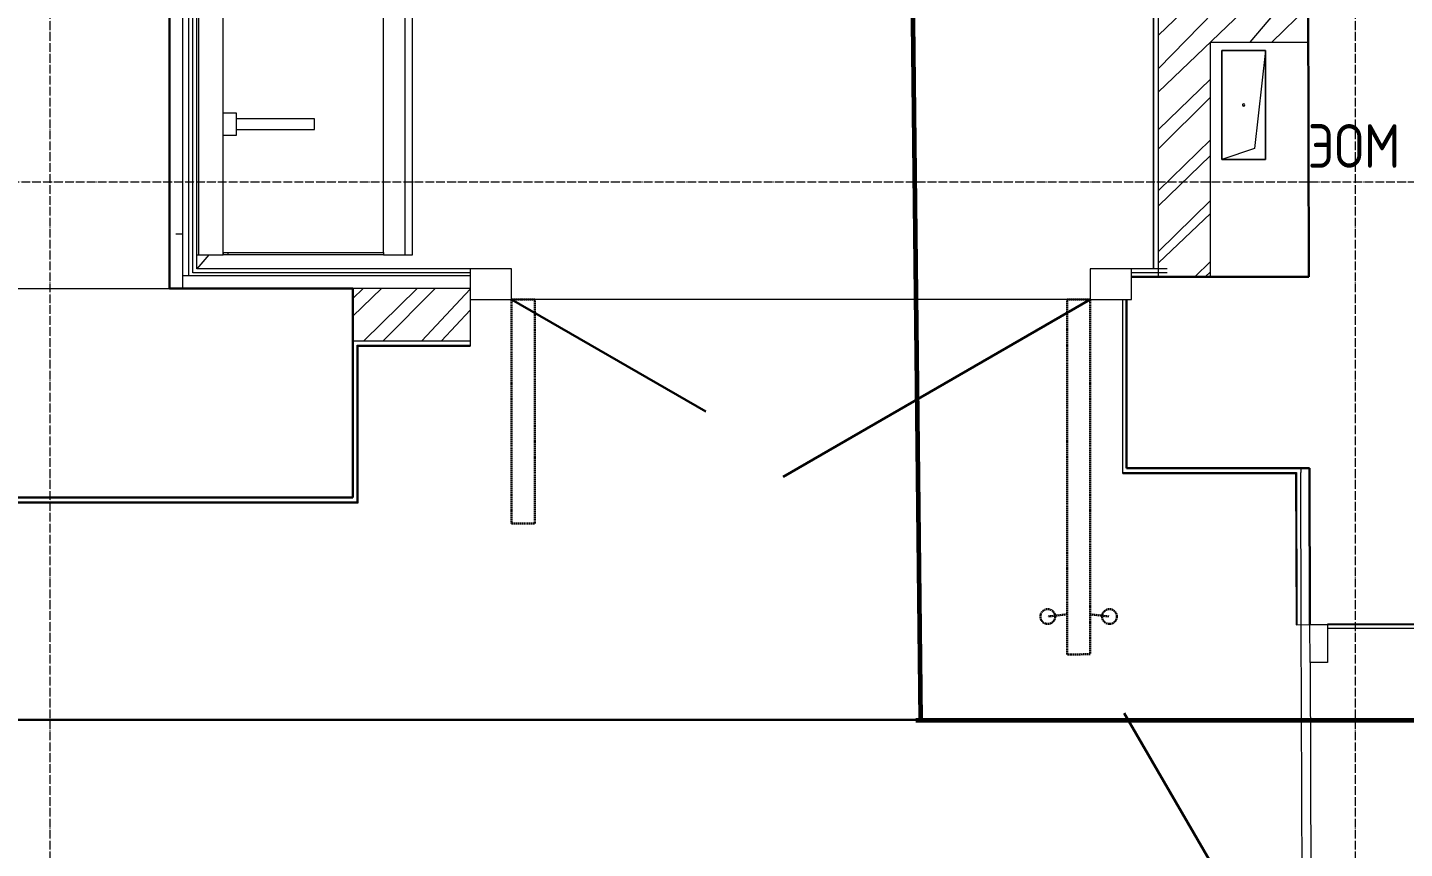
# Model space of a CAD drawing. Header units: millimetres. Extents: x -32 to 417638015, y -35 to 175284279.
# Drawn here: x 416310552 to 416313718, y 175243113 to 175244999 of the extents above; entities that cross this region are included whole.
import ezdxf

# ---------------------------------------------------------------- set-up
doc = ezdxf.new("R2010")
doc.units = ezdxf.units.MM
doc.linetypes.add('ADSK_Линия сетки', pattern=[25, 20, -2.5, 0, -2.5])
doc.linetypes.add('ADSK_Штриховая_ш3 п1_5', pattern=[4.5, 3, -1.5])
for name, color, linetype, lineweight in [('_ЭМ_гофра', 5, 'Continuous', 60), ('Аннотация', 7, 'Continuous', 18), ('Двери', 7, 'Continuous', 9), ('Обобщенные модели', 7, 'Continuous', 18), ('Оси', 253, 'Continuous', 9), ('Перекрытие', 7, 'Continuous', 18), ('Сантехника', 7, 'Continuous', 18), ('Стены внутренние', 7, 'Continuous', 18), ('Стены несущие', 7, 'Continuous', 30), ('Стены отделка', 7, 'Continuous', 30), ('Стены штриховка', 7, 'Continuous', 9), ('ШТРИХОВКА', 252, 'Continuous', 15), ('ЭМ_Лоток 1_2', 162, 'Continuous', 30)]:
    doc.layers.add(name, color=color, linetype=linetype, lineweight=lineweight)
doc.layers.add('Линии', color=7, linetype='Continuous', lineweight=9, true_color=0x00a600)
doc.styles.add('GOST Common_5', font='GOST_Common.ttf', dxfattribs={"width": 0.9, "height": 200})
doc.linetypes.add('Cable in the tray', pattern='A,5,[130,ltypeshp.shx,S=1,R=0,X=0,Y=0],1.5,[130,ltypeshp.shx,S=1.5,R=90,X=0,Y=-1],1,[130,ltypeshp.shx,S=1,R=0,X=0.5,Y=0],5', length=12.5)
pattern_1 = [(45, (-31496.66335460375, 188.9018102923583), (-67.35192090801866, 67.35192090801866), []), (45, (-31451.76205460375, 188.9018102923583), (-67.35192090801866, 67.35192090801866), [])]

# ---------------------------------------------------------------- blocks, each defined once
blk = doc.blocks.new('1 этаж')
at = {"layer": 'Стены внутренние', "lineweight": 9}
h = blk.add_hatch(dxfattribs=at)
h.set_pattern_fill('FP_12', color=8, style=0, pattern_type=2)
h.set_pattern_definition([(0, (557.2005734382547, 188.9018102923583), (406.4, 101.6), [33.528, -271.272, 33.528, -271.272, -1625.6]), (0, (557.2005734382547, 188.9018102923583), (406.4, 101.6), [-609.6, 33.528, -576.072, 33.528, -271.272, -711.2]), (0, (557.2005734382547, 188.9018102923583), (406.4, 101.6), [-1524, 33.528, -169.672, 33.528, -474.472]), (120, (709.6005734382488, 239.7018102923575), (-291.1881810244989, 301.1527240979959), [33.52799999999996, -271.2719999999997, 33.52799999999996, -271.2719999999997, -1625.599999999999]), (120, (709.6005734382488, 239.7018102923575), (-291.1881810244989, 301.1527240979959), [-609.5999999999995, 33.52799999999996, -576.0719999999994, 33.52799999999996, -271.2719999999997, -711.1999999999995]), (120, (709.6005734382488, 239.7018102923575), (-291.1881810244989, 301.1527240979959), [-1523.999999999999, 33.52799999999996, -169.6719999999999, 33.52799999999996, -474.4719999999997]), (240, (760.4005734382372, 442.9018102923583), (-115.2118189755009, -402.7527240979958), [33.528, -271.272, 33.528, -271.272, -1625.6]), (240, (760.4005734382372, 442.9018102923583), (-115.2118189755009, -402.7527240979958), [-609.6, 33.528, -576.072, 33.528, -271.272, -711.2]), (240, (760.4005734382372, 442.9018102923583), (-115.2118189755009, -402.7527240979958), [-1524, 33.528, -169.672, 33.528, -474.472])])
h.paths.add_polyline_path([(46725.38937983781, 13028.57325386916), (46725.38937983781, 16678.82326462789), (46710.38937983781, 16678.82326462789), (46710.38937983781, 13028.57325386916)])
at = {"layer": 'Стены штриховка'}
h = blk.add_hatch(dxfattribs=at)
h.set_pattern_fill('ANSI32', color=8, scale=10)
h.set_pattern_definition(pattern_1)
h.paths.add_polyline_path([(48953.73144964821, 12915.82326462784), (49073.73144964814, 12915.82326462784), (49073.73144964817, 13454.85020851368), (49298.18084262781, 13454.85020851368), (49297.81532180429, 13574.85020851367), (48953.73144964821, 13574.85020851368)])
h = blk.add_hatch(dxfattribs=at)
h.set_pattern_fill('ANSI32', color=8, scale=10)
h.set_pattern_definition(pattern_1)
h.paths.add_polyline_path([(47102.20057343828, 12888.57325386915), (47102.20057343828, 12768.57325386914), (47372.20057343823, 12768.57325386914), (47372.20057343825, 12888.57325386915)])
at = {"layer": 'Двери', "color": 8}
for p, q in [((47467.20057343826, 12933.57325386914), (47372.20057343826, 12933.57325386914)), ((47372.20057343826, 12933.57325386914), (47372.20057343826, 12863.57325386914)), ((47467.20057343826, 12863.57325386914), (47467.20057343826, 12933.57325386914)), ((48892.20057343826, 12933.57325386914), (48797.20057343826, 12933.57325386914)), ((48797.20057343826, 12933.57325386914), (48797.20057343826, 12863.57325386914)), ((48892.20057343826, 12863.57325386914), (48892.20057343826, 12933.57325386914)), ((47372.20057343826, 12863.57325386914), (47467.20057343826, 12863.57325386914)), ((48797.20057343826, 12863.57325386914), (48892.20057343826, 12863.57325386914)), ((49302.25754747266, 12116.47343241221), (49342.25736191079, 12116.59527212149)), ((49302.52254884035, 12029.47383600927), (49302.25754747266, 12116.47343241221)), ((49342.25736191079, 12116.59527212149), (49342.52236327848, 12029.59567571855)), ((49342.52236327848, 12029.59567571855), (49302.52254884035, 12029.47383600927))]:
    blk.add_line(p, q, dxfattribs=at)
at = {"layer": 'Двери', "color": 8, "lineweight": 30}
for p, q in [((47467.20057343826, 12863.57325386914), (47913.20365638725, 12606.07325386914)), ((48797.20057343826, 12863.57325386914), (48091.38986935394, 12456.07325386914)), ((49305.12991861904, 11173.47780703317), (48874.87385566559, 11913.48842877572))]:
    blk.add_line(p, q, dxfattribs=at)
at = {"layer": 'Линии', "color": 8, "linetype": 'ADSK_Штриховая_ш3 п1_5', "lineweight": 30}
for p, q in [((48744.20057343825, 12047.84742650501), (48744.20057343825, 12863.57325386916)), ((48744.20057343825, 12863.57325386916), (48797.20057343825, 12863.57325386916)), ((48797.20057343825, 12863.57325386916), (48797.20057343825, 12048.57325386916)), ((48744.20057343825, 12140.2791749458), (48699.49602659422, 12135.13102076487)), ((48796.69905410978, 12140.27917494582), (48841.40360095381, 12135.13102076489)), ((48797.20057343825, 12048.57325386916), (48744.20057343825, 12047.84742650501))]:
    blk.add_line(p, q, dxfattribs=at)
blk.add_lwpolyline([(47520.20057343828, 12348.57325386915), (47520.20057343828, 12863.57325386915), (47467.20057343825, 12863.57325386915), (47467.20057343825, 12348.57325386915)], close=True, dxfattribs=at)
for centre in [(48699.49602659425, 12135.13102076489), (48841.40360095378, 12135.13102076487)]:
    blk.add_circle(centre, 16.99999999999378, dxfattribs=at)
at = {"layer": 'Обобщенные модели', "color": 8}
for p, q in [((49099.68553989439, 13185.34080422831), (49099.68553989439, 13435.34080422831)), ((49099.68553989439, 13435.34080422831), (49199.68553989439, 13435.34080422831)), ((49199.68553989439, 13435.34080422831), (49099.68553989439, 13435.34080422831)), ((49099.68553989439, 13435.34080422831), (49099.68553989439, 13185.34080422831)), ((49199.68553989439, 13435.34080422831), (49174.6855398944, 13210.34080422831)), ((49199.68553989439, 13435.34080422831), (49199.68553989439, 13185.34080422831)), ((49199.68553989439, 13185.34080422831), (49199.68553989439, 13435.34080422831)), ((49174.6855398944, 13210.34080422831), (49099.68553989439, 13185.34080422831)), ((49199.68553989439, 13185.34080422831), (49099.68553989439, 13185.34080422831)), ((49099.68553989439, 13185.34080422831), (49199.68553989439, 13185.34080422831))]:
    blk.add_line(p, q, dxfattribs=at)
for radius, start, end in [(2.500000000000002, 0, 180), (2.499999999999998, 120.0000000000103, 180), (2.500000000000002, 180, 0), (2.499999999999999, 239.9999999999897, 345.0000000000325), (2.500000000000002, 14.99999999996748, 90)]:
    blk.add_arc((49149.68553989439, 13310.34080422831), radius, start, end, dxfattribs=at)
at = {"layer": 'Оси', "color": 8, "linetype": 'ADSK_Линия сетки'}
for p, q in [((46406.76592647669, -4162.595295516364), (46406.76592647677, 44411.90026894389)), ((49406.76592647671, -4162.595295516368), (49406.76592647678, 44411.90026894388)), ((-9557.527964694405, 13133.90181029196), (56672.20057343819, 13133.90181029175))]:
    blk.add_line(p, q, dxfattribs=at)
at = {"layer": 'Перекрытие', "color": 8}
for p, q in [((46770.81934438541, 12966.07325924853), (46743.38937983772, 12933.57325386913)), ((48797.20057343825, 12863.57325386914), (47467.20057343825, 12863.57325386916)), ((48872.20057343825, 12463.8232646278), (48872.20057343825, 12863.57325386914)), ((49285.39510536275, 11086.41735184428), (49282.25773275466, 12116.41260448785)), ((49748.73584013435, 12107.87425238487), (49342.28392619675, 12107.87425238487)), ((49302.52254883939, 12029.47383600926), (49305.12991861807, 11173.47780703318))]:
    blk.add_line(p, q, dxfattribs=at)
at = {"layer": 'Сантехника', "color": 8}
for p, q in [((46743.3893798377, 12966.07325924853), (46743.38937983774, 16566.07325924853)), ((46748.38937983771, 12966.07325924853), (46748.38937983774, 16566.07325924853)), ((46804.39059368757, 12971.07325924853), (46804.3905936876, 16561.07325924854)), ((47172.43113696636, 12971.07325924852), (47172.43113696639, 16561.07325924852)), ((47222.43113696636, 12966.07325924852), (47222.43113696639, 16566.07325924852)), ((47239.38937983771, 12966.07325924852), (47239.38937983774, 16566.07325924852)), ((46834.38937983777, 13291.07325924855), (46804.38937983777, 13291.07325924855)), ((46834.38937983771, 13241.07325924854), (46834.38937983771, 13291.07325924854)), ((47014.38937983776, 13278.57325924854), (46834.38937983777, 13278.57325924854)), ((47014.38937983771, 13253.57325924853), (47014.38937983771, 13278.57325924853)), ((46804.38937983777, 13241.07325924855), (46834.38937983777, 13241.07325924855)), ((46834.38937983777, 13253.57325924856), (47014.38937983776, 13253.57325924855)), ((46743.38937983771, 12966.07325924853), (46748.38937983771, 12966.07325924853)), ((46748.38937983771, 12966.07325924853), (46803.07949036745, 12966.07325924853)), ((46803.07949036745, 12966.07325924853), (46804.39059368751, 12966.07325924853)), ((46804.38937983771, 12971.07325924853), (46805.78840452664, 12971.07325924853)), ((46804.38937983771, 12971.07325924853), (46815.33614263552, 12971.07325924853)), ((46804.38937983771, 12971.07325924853), (46804.38937983771, 12966.07325924853)), ((46815.33614263552, 12966.07325924853), (46804.38937983771, 12966.07325924853)), ((46804.39059368757, 12966.07325924854), (46804.39059368757, 12971.07325924853)), ((46815.33614263552, 12971.07325924853), (47172.43113696636, 12971.07325924852)), ((46815.33614263552, 12966.07325924853), (46815.33614263552, 12971.07325924853)), ((47172.43113696636, 12966.07325924852), (46815.33614263552, 12966.07325924853)), ((47172.43113696636, 12971.07325924852), (47172.43113696636, 12966.07325924852)), ((47172.43113696636, 12966.07325924852), (47222.43113696636, 12966.07325924852)), ((47222.43113696636, 12966.07325924852), (47239.38937983771, 12966.07325924852))]:
    blk.add_line(p, q, dxfattribs=at)
at = {"layer": 'Стены несущие', "color": 8}
for p, q in [((46680.38937983775, 12888.57325386915), (46680.38937983775, 20342.82651402604)), ((49290.26901058247, 16052.29414150367), (49299.82272239806, 12915.82326462784)), ((48892.20057343825, 12915.82326462784), (49299.82272239806, 12915.82326462784)), ((46680.38937983775, 12888.57325386922), (47102.20057343828, 12888.57325386915)), ((47102.20057343828, 12408.57325386912), (47102.20057343828, 12888.57325386915)), ((48880.20057343825, 12863.57325386914), (48880.20057343825, 12475.8232646278)), ((48880.20057343825, 12475.8232646278), (49301.16296541764, 12475.8232646278)), ((49301.16296541764, 12475.8232646278), (49302.25754747266, 12116.47343241221)), ((45902.20057343831, 12408.57325386912), (47102.20057343828, 12408.57325386912)), ((49342.2573619108, 12116.5952721215), (49742.25550629216, 12117.81366921435))]:
    blk.add_line(p, q, dxfattribs=at)
at = {"layer": 'Стены отделка', "color": 8, "lineweight": 9}
for p, q in [((46710.38937983775, 16613.57326462788), (46710.38937983775, 12888.57325386922)), ((48941.73144964821, 13586.85020851367), (48941.73144964821, 12933.57325386913)), ((48953.73144964821, 12915.82326462784), (48953.73144964821, 13574.85020851368)), ((49073.73144964816, 12915.82326462784), (49073.73144964818, 13454.85020851368)), ((49073.73144964818, 13454.85020851368), (49298.1808426278, 13454.85020851368)), ((46710.38937983775, 13013.57325386914), (46695.38937983772, 13013.57325386914)), ((47372.20057343825, 12933.57325386913), (46743.38937983772, 12933.57325386913)), ((47372.20057343825, 12923.57325386913), (47372.20057343823, 12756.57325386914)), ((48973.73144964821, 12933.57325386913), (48892.20057343825, 12933.57325386913)), ((47102.20057343828, 12768.57325386914), (47372.20057343825, 12768.57325386914)), ((47114.20057343828, 12396.57325386913), (47114.20057343828, 12756.57325386914)), ((47114.20057343828, 12756.57325386914), (47372.20057343825, 12756.57325386914)), ((49301.19645428183, 12475.89799131755), (49281.19654646449, 12475.83726819726)), ((49281.19654646449, 12475.83726819726), (49281.22695068177, 12465.82326462784)), ((49302.28772806859, 12116.47352434253), (49301.19645428183, 12475.89799131755)), ((48872.20057343825, 12463.8232646278), (49269.23296771193, 12463.82326462781)), ((49269.23296771193, 12463.82326462781), (49270.28787651658, 12116.37605257506)), ((45902.20057343828, 12396.57325386913), (47114.20057343828, 12396.57325386913)), ((49270.28787651658, 12116.37605257506), (49302.25754747266, 12116.47343241223))]:
    blk.add_line(p, q, dxfattribs=at)
at = {"layer": 'Стены штриховка', "color": 8}
for p, q in [((46725.38937983778, 12918.57325386915), (46725.38937983778, 16598.5732646279)), ((46734.38937983778, 12924.57325386911), (46734.38937983775, 16598.5732646279)), ((48943.73144964821, 12933.57325386913), (48943.73144964821, 13584.85020851364)), ((46743.38937983772, 12933.57325386913), (46743.38937983772, 13053.8232646279)), ((46710.38937983775, 12918.57325386915), (47372.20057343825, 12918.57325386915)), ((47372.20057343825, 12924.57325386918), (46734.38937983775, 12924.57325386911)), ((48973.73144964821, 12924.57325386911), (48892.20057343825, 12924.57325386911)), ((46300.38937983772, 12888.57325386915), (46680.38937983775, 12888.57325386915)), ((47372.20057343825, 12888.57325386915), (47102.20057343828, 12888.57325386915)), ((47112.20057343831, 12398.57325386916), (47112.20057343831, 12758.57325386918)), ((47112.20057343831, 12758.57325386918), (47372.20057343825, 12758.57325386918)), ((48872.20057343825, 12465.82326462784), (49271.22690459024, 12465.82326462784)), ((49271.22690459024, 12465.82326462784), (49272.28786723857, 12116.3821445605)), ((49282.28782084858, 12116.41260448785), (49281.22695068177, 12465.82326462784)), ((45902.20057343828, 12398.57325386916), (47112.20057343831, 12398.57325386916))]:
    blk.add_line(p, q, dxfattribs=at)
at = {"layer": 'Аннотация', "color": 8, "style": 'GOST Common_5', "width": 0.9}
blk.add_text('ЭОМ', height=100, dxfattribs=at).set_placement((49297.25486046151, 13166.06082490411))

msp = doc.modelspace()

# ---------------------------------------------------------------- linework, layer by layer
at = {"layer": '_ЭМ_гофра', "linetype": 'ByBlock'}
for points in [[(416319337.4510346, 175247354.0856977), (416319337.4510346, 175247547.453256), (416314354.5890482, 175247547.453256), (416314354.5890482, 175243406.7348274), (416312594.6602634, 175243406.7348274)], [(416313459.8057914, 175247316.097557), (416312947.6871198, 175247316.097557), (416312562.4641016, 175247316.097557), (416312605.1578355, 175243408.5324271)]]:
    msp.add_lwpolyline(points, dxfattribs=at)
at = {"layer": 'ЭМ_Лоток 1_2', "linetype": 'Cable in the tray', "ltscale": 50}
msp.add_lwpolyline([(416306042.8711933, 175243834.8915402), (416306042.8711933, 175243408.5324271), (416312810.0552918, 175243408.5324271)], dxfattribs=at)

# ---------------------------------------------------------------- block references
at = {"layer": 'ШТРИХОВКА'}
msp.add_blockref('1 этаж', (416264198.1010904, 175231510.6631508), dxfattribs=at)

doc.saveas('drawing.dxf')
